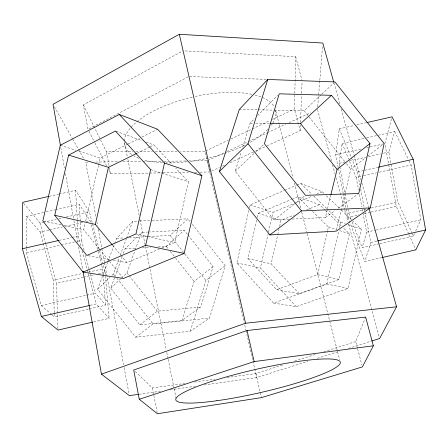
<?xml version="1.0" encoding="UTF-8"?>
<svg xmlns="http://www.w3.org/2000/svg" width="448" height="448" viewBox="0 0 448 448"><rect width="100%" height="100%" fill="white"/><g stroke="black" fill="none" stroke-linecap="round" stroke-linejoin="round"><path stroke-width="0.34" stroke-dasharray="2.24 1.68" d="M51.71 314.597L41.182 305.536L26.505 252.907L26.516 248.769M26.516 248.08L26.578 216.345L43.462 212.503M267.081 145.807L300.177 130.687L294.47 109.015L295.669 56.672L184.358 50.91M300.177 130.687L300.395 125.132M300.502 122.36L301.61 93.901M301.638 93.206L302.07 82.096M317.716 106.697L319.754 81.099M319.81 80.405L322.566 45.814M338.178 167.731L335.664 154.806L339.298 128.845L354.172 125.457M339.601 166.051L339.074 163.324L342.11 143.466L365.999 138.034M256.648 220.097L247.89 258.647L276.651 289.677L317.666 274.624L327.505 231.101M327.656 230.418L328.429 227.018L311.08 209.972M248.83 210.437L236.886 262.965L273.605 303.1L326.754 283.993L338.722 231.022M339.489 227.623L340.715 222.191L328.72 210.566M276.651 289.677L299.275 293.759L339.125 279.429L349.423 233.8L343.426 227.97M273.605 303.1L296.363 306.639L347.984 288.439L361.346 229.225L352.845 221.071M161.762 248.03L174.636 242.598L188.518 181.826L175.739 168.185M249.452 207.71L250.074 204.982L284.06 190.529M257.258 217.392L258.182 213.338L291.323 199.483M296.363 306.639L260.411 267.977L268.43 232.652M268.582 231.974L273.056 212.274L312.105 196.078M299.275 293.759L271.13 263.861L277.603 235.306M277.76 234.629L278.992 229.186M279.608 226.47L280.997 220.349L294.454 214.861M99.131 248.668L83.703 229.706L85.103 223.614M85.725 220.903L98.493 165.39M98.644 164.713L100.201 157.942L127.635 144.211M336.566 229.779L345.022 193.659M345.184 192.976L350.767 169.12L365.54 157.791M292.057 219.094L325.366 217.493L327.348 209.362M327.51 208.684L330.809 195.126M391.507 118.854L384.871 143.612L396.273 206.343L408.744 234.086M412.21 233.514L397.869 201.908L388.825 152.001L394.666 131.51L378.286 135.234M379.232 243.818L362.174 247.71L366.649 232.154L361.956 207.542M102.491 276.203L97.625 289.268L135.638 337.21L190.31 331.195L209.541 318.097L225.17 265.686L191.817 223.737M114.537 277.732L110.718 288.204L139.815 324.89L181.854 320.544L200.726 306.992L213.074 266.582L188.042 235.082M190.31 331.195L205.906 280.454L225.17 265.686M289.285 219.229L274.014 219.962L235.189 171.209L241.203 151.827M242.654 147.146L250.118 123.088L254.554 118.625M181.854 320.544L194.158 281.406L213.074 266.582M381.825 257.606L364.823 261.481L370.782 242.48L365.058 212.352M121.391 278.174L126.98 272.922L134.932 250.695M135.162 250.04L141.478 232.389L147.672 232.075M114.772 277.077L122.164 256.799M123.357 253.523L125.026 248.942L141.478 232.389M111.955 275.358L113.439 273.918L119.375 257.684M120.327 255.086L126.269 238.851M126.504 238.202L132.686 221.318L138.975 221.038M102.732 275.554L107.593 262.489M107.839 261.834L114.402 244.199M114.643 243.544L116.592 238.319L132.686 221.318M357.465 348.225L355.712 341.555L365.635 317.083M379.915 243.662L413.358 236.04L414.501 233.542M415.649 231.045L420.801 219.806L411.141 164.965L408.699 160.009M257.516 115.651L277.726 95.312M97.625 289.268L109.978 277.273M110.718 288.204L120.882 278.65M235.189 171.209L255.349 152.258M255.853 151.788L264.415 143.735M148.574 236.589L170.134 235.424L187.919 218.831L191.38 223.188M274.148 110.135L304.136 110.69L321.317 94.674M321.821 94.203L333.95 82.897M158.122 246.954L166.393 246.456L184.156 230.194L187.606 234.539M139.815 324.89L157.338 311.186L200.726 306.992M274.014 219.962L295.753 202.966M296.296 202.546L305.536 195.322M367.73 156.111L383.051 144.362M135.638 337.21L153.115 323.938L209.541 318.097M325.366 217.493L334.986 210.588M338.38 208.152L358.753 193.525M188.233 76.832L87.993 129.366L83.345 104.894L182.969 50.837M128.262 143.903L139.485 138.286M141.977 137.038L157.567 129.237M137.127 153.222L149.604 147.095M150.226 146.787L153.966 144.95L172.43 164.651M205.671 150.881L228.346 140.19M230.86 139.003L251.647 129.203M252.274 128.906L269.909 120.596M272.429 119.409L294.47 109.015M207.782 160.457L224.269 152.79M226.806 151.614L247.738 141.887M248.371 141.59L266.762 133.045M267.394 132.748L285.79 124.202M288.96 122.73L310.52 112.706M211.708 171.108L219.346 167.619M222.527 166.163L224.437 165.29M230.166 162.674L254.99 151.334M255.623 151.043L266.448 146.098M284.698 190.254L296.24 185.349M296.884 185.074L300.731 183.439L322.342 191.828L324.346 193.743M113.383 260.238L126.991 262.69L159.186 249.116M291.962 199.214L297.696 196.818L319.441 204.663L324.934 210.006M316.585 194.219L322.342 191.828M306.628 209.894L319.441 204.663M226.929 377.563L255.909 373.514L283.853 364.566M294.498 361.155L315.123 354.553M323.775 351.781L355.712 341.555M204.131 385.006L256.738 377.524L307.894 361.273M317.195 358.322L339.78 351.148M348.415 348.404L371.006 341.225M356.877 124.841L366.346 122.69M49.146 196.336L58.632 194.174M59.31 194.023L75.578 190.322L89.393 211.747L102.682 262.87M366.682 137.878L377.602 135.391M46.161 211.887L54.942 209.888M55.619 209.737L79.257 204.361L90.054 220.668L90.401 222.012M335.664 154.806L361.95 148.826M366.671 147.75L369.365 147.14M370.042 146.983L384.194 143.763M23.598 203.403L40.006 222.986L42.717 222.37M43.389 222.214L56.246 219.29M58.951 218.674L62.334 217.907M66.388 216.983L89.393 211.747M339.074 163.324L345.206 161.924M349.294 160.994L380.649 153.86M383.37 153.238L388.825 152.001M26.578 216.345L40.135 232.03L48.905 230.037M49.582 229.88L62.395 226.962M65.094 226.352L82.634 222.359M86.005 221.592L90.054 220.668M351.445 157.802L357.386 171.959L364.19 170.408M364.874 170.257L377.804 167.311M59.198 240.363L71.462 237.569M72.145 237.418L78.277 236.018L77.336 220.091M349.569 161.431L356.227 177.47L363.009 175.924M363.686 175.773L376.566 172.838M379.277 172.222L411.141 164.965M26.505 252.907L60.458 245.179M61.141 245.022L74.721 241.931M77.437 241.315L81.508 240.386L79.257 204.361M54.225 312.698L53.306 280.112L82.342 273.493M88.424 272.11L102.603 268.878L101.735 265.53M339.735 166.729L348.74 213.097L366.481 209.059M371.258 207.967L397.869 201.908M57.943 328.664L56.51 283.36L82.841 277.362M83.518 277.206L93.649 274.898M98.375 273.823L105.129 272.283L102.855 263.542M343.207 193.575L347.838 217.375L358.753 214.889M364.213 213.646L370.35 212.246M371.034 212.094L396.273 206.343M41.182 305.536L85.943 295.333M86.621 295.182L95.441 293.171L105.666 305.155L89.46 308.851M366.649 232.154L375.446 230.143M376.124 229.992L420.801 219.806M90.138 305.346L96.242 303.951L109.138 318.394L93.453 321.972M370.782 242.48L376.874 241.091M52.237 315.045L54.342 316.859L88.782 309.008M139.07 394.262L160.524 391.21M170.218 389.833L195.132 386.288M135.19 371.442L152.41 387.979L184.839 383.449M194.499 382.099L215.202 379.204M125.026 248.942L136.058 248.282M142.262 247.906L150.534 247.408M116.592 238.319L124.236 237.905M129.108 237.642L147.879 236.628M148.361 232.036L184.156 230.194M139.675 221.004L151.564 220.466M152.258 220.438L187.919 218.831M108.791 170.083L110.678 173.785L162.333 172.844M163.033 172.833L188.16 172.374M194.443 172.256L197.238 172.206M200.026 172.155L209.798 171.976L205.038 151.178L180.555 151.323M87.802 162.142L85.708 162.165L96.079 217.605M95.48 162.053L117.813 161.79M122.696 161.734L142.24 161.51M142.94 161.498L161.084 161.286M163.878 161.258L186.211 160.994M189 160.961L207.15 160.754M100.554 139.899L106.389 151.771L132.978 151.614M135.778 151.598L152.566 151.491M155.366 151.474L177.055 151.346M250.118 123.088L252.885 123.116M255.646 123.15L269.472 123.295M239.277 109.486L257.41 109.822M258.104 109.833L273.448 110.118M189.549 76.53L266.465 79.386M88.211 255.696L109.984 259.622M326.754 283.993L347.984 288.439M236.886 262.965L260.411 267.977M43.506 221.105L61.219 224.896M63.946 225.478L83.703 229.706M135.946 233.934L174.636 242.598M317.666 274.624L339.125 279.429M247.89 258.647L271.13 263.861M258.182 213.338L280.997 220.349M60.273 145.298L75.578 150.142M78.904 151.194L100.201 157.942M250.074 204.982L273.056 212.274M150.685 169.602L188.518 181.826M328.429 227.018L336.302 229.561M339.578 230.619L349.423 233.8M340.715 222.191L345.229 223.731M347.805 224.61L361.346 229.225M116.088 131.281L142.212 140.706M146.132 142.122L153.966 144.95M326.346 195.664L339.343 208.13M341.342 210.045L352.341 220.595M300.731 183.439L311.73 194.096M313.729 196.034L328.222 210.084M325.433 210.493L341.426 226.033M297.696 196.818L310.582 209.485M112.722 245.431L120.305 254.598M120.747 255.136L126.991 262.69M99.574 249.211L122.494 277.385M304.136 110.69L345.974 163.117M346.41 163.66L350.767 169.12M170.134 235.424L184.358 253.327M184.789 253.87L205.906 280.454M166.393 246.456L168.566 249.183M170.296 251.367L175.073 257.376M175.504 257.925L194.158 281.406M126.98 272.922L128.716 275.106M129.147 275.654L157.338 311.186M113.439 273.918L115.164 276.091M116.889 278.27L153.115 323.938M54.415 106.736L72.296 138.41M72.638 139.02L78.142 148.764M78.484 149.374L83.642 158.508M88.939 131.214L94.612 142.318M94.926 142.94L106.585 165.766M394.666 131.51L408.397 159.393M83.345 104.894L100.246 139.272M412.496 234.142L413.358 236.04M409.024 234.718L415.828 249.855M339.298 128.845L351.176 157.158M342.11 143.466L348.505 158.866M348.74 213.097L351.226 219.509M352.223 222.074L362.174 247.71M347.838 217.375L364.823 261.481M333.9 82.785L340.116 105.006M341.247 109.049L354.054 154.846M354.239 155.523L361.015 179.749M361.956 183.109L368.726 207.306M40.135 232.03L43.064 242.715M43.249 243.382L53.306 280.112M40.006 222.986L45.69 243.779M45.875 244.451L56.51 283.36M317.498 109.469L331.615 161.487M332.528 164.864L334.914 173.645M336.011 177.699L344.63 209.451M344.814 210.123L347.928 221.609M348.662 224.314L379.092 336.459M295.669 56.672L302.126 80.707M357.644 348.891L361.861 364.896M81.508 240.386L84.19 250.538M85.439 255.276L90.261 273.543M90.44 274.221L95.441 293.171M78.277 236.018L81.301 247.453M82.191 250.818L96.242 303.951M91.101 224.689L97.899 250.802M98.073 251.468L101.562 264.863M275.8 111.07L279.11 123.95M279.283 124.628L293.026 178.175M294.241 182.918L300.854 208.673M301.722 212.066L307.115 233.078M307.289 233.755L337.389 351.014M337.562 351.691L339.651 359.828M255.909 373.514L261.43 397.634M207.301 161.431L244.126 322.409M244.754 325.13L245.84 329.896M245.997 330.574L256.738 377.524M124.432 142.251L127.333 156.632M127.882 159.37L139.205 215.51M140.034 219.615L145.281 245.633M145.421 246.322L166.27 349.703M166.824 352.442L168.067 358.602M168.207 359.285L174.003 388.041M174.143 388.73L176.075 398.311M338.307 168.409L343.073 192.892M106.389 151.771L109.379 167.115M109.508 167.782L110.678 173.785M152.41 387.979L153.731 394.755M153.86 395.433L157.164 412.373M357.386 171.959L359.856 184.968M360.64 189.073L364.28 208.247M364.409 208.93L364.93 211.669M356.227 177.47L358.574 189.773M359.481 194.555L361.827 206.858M96.846 221.71L97.614 225.82M98.252 229.242L101.713 247.722M101.836 248.405L104.401 262.091M104.524 262.78L123.614 364.818M124.124 367.556L129.119 394.268M60.782 147.482L64.473 168.039M65.458 173.527L73.45 218.075M73.942 220.819L77.885 242.782M78.624 246.91L82.695 269.606M105.129 272.283L109.138 318.394M102.603 268.878L103.068 274.355M103.124 275.038L105.666 305.155M75.578 190.322L77.297 219.402M54.242 313.393L54.342 316.859M275.531 109.838A77.566 31.466 -12.9 0 1 272.882 122.914M272.53 123.474A77.566 31.466 -12.9 0 1 270.502 126.269M267.742 129.36A77.566 31.466 -12.9 0 1 249.194 142.822M244.759 145.141A77.566 31.466 -12.9 0 1 208.919 157.875M208.247 158.038A77.566 31.466 -12.9 0 1 189.818 161.426M187.018 161.773A77.566 31.466 -12.9 0 1 166.118 162.826M162.68 162.702A77.566 31.466 -12.9 0 1 143.797 159.891M138.841 158.267A77.566 31.466 -12.9 0 1 133.918 155.977M131.606 154.538A77.566 31.466 -12.9 0 1 124.113 141.596M124.158 140.885A77.566 31.466 -12.9 0 1 136.388 122.181M136.864 121.783A77.566 31.466 -12.9 0 1 192.483 97.087M195.166 96.482A77.566 31.466 -12.9 0 1 252.224 94.394M255.058 95.049A77.566 31.466 -12.9 0 1 261.425 97.076M262.556 97.535A77.566 31.466 -12.9 0 1 274.305 106.837"/><path stroke-width="0.67" d="M92.77 322.129L57.988 330.058L41.334 316.467L22.4 248.741L22.708 202.345L48.468 196.487M370.255 207.939L384.143 143.522L334.958 81.95L267.742 79.458L239.277 109.486L219.391 171.494L269.892 234.926L336.246 231.146L370.255 207.939L301.487 210.918L269.892 234.926M370.003 143.545L358.753 193.525L305.536 195.322L264.415 143.735L279.205 93.822L331.492 95.323L370.003 143.545L337.07 169.366L330.971 194.449M184.15 253.422L201.886 175.722L157.567 129.237L119.246 114.442L60.273 145.298L42.823 220.959L83.02 272.121L123.379 278.466L184.15 253.422L145.662 245.319L83.02 272.121M112.274 244.888L95.329 224.398L108.444 167.311L136.506 153.53M145.662 245.319L164.5 163.027L119.246 114.442M54.746 215.286L68.617 155.075L115.433 131.046L150.685 169.602L135.946 233.934L86.85 255.45L54.746 215.286L95.329 224.398M219.391 171.494L247.979 143.763L267.742 79.458M367.024 122.534L392.045 116.844L413.196 159.253L425.6 229.981L415.828 249.855L382.502 257.454M373.352 345.8L362.387 366.901L261.43 397.634L157.427 413.728L139.266 399.263L133.711 370.026L247.044 330.523L365.635 317.083L373.352 345.8L254.162 361.586L139.266 399.263M368.911 207.978L396.553 306.802L379.641 338.486L371.672 341.018M270.161 123.301L300.574 123.626L331.492 95.323M333.71 82.107L322.784 43.047L179.323 34.272L53.038 104.3L60.418 145.421M82.942 270.984L101.455 374.158L245.543 323.243L396.553 306.802M378.482 167.154L413.196 159.253M22.4 248.741L58.514 240.52M41.334 316.467L89.46 305.497M377.552 240.934L425.6 229.981M138.376 394.358L129.377 395.64L101.455 374.158M68.617 155.075L108.444 167.311M164.5 163.027L201.886 175.722M300.574 123.626L337.07 169.366M247.979 143.763L301.487 210.918M179.323 34.272L245.543 323.243M247.044 330.523L254.162 361.586M216.978 400.719A84.386 11.816 -12.9 0 0 340.346 362.538A84.386 11.816 -12.9 0 0 216.821 379.77A84.386 11.816 -12.9 0 0 216.978 400.719"/></g></svg>
